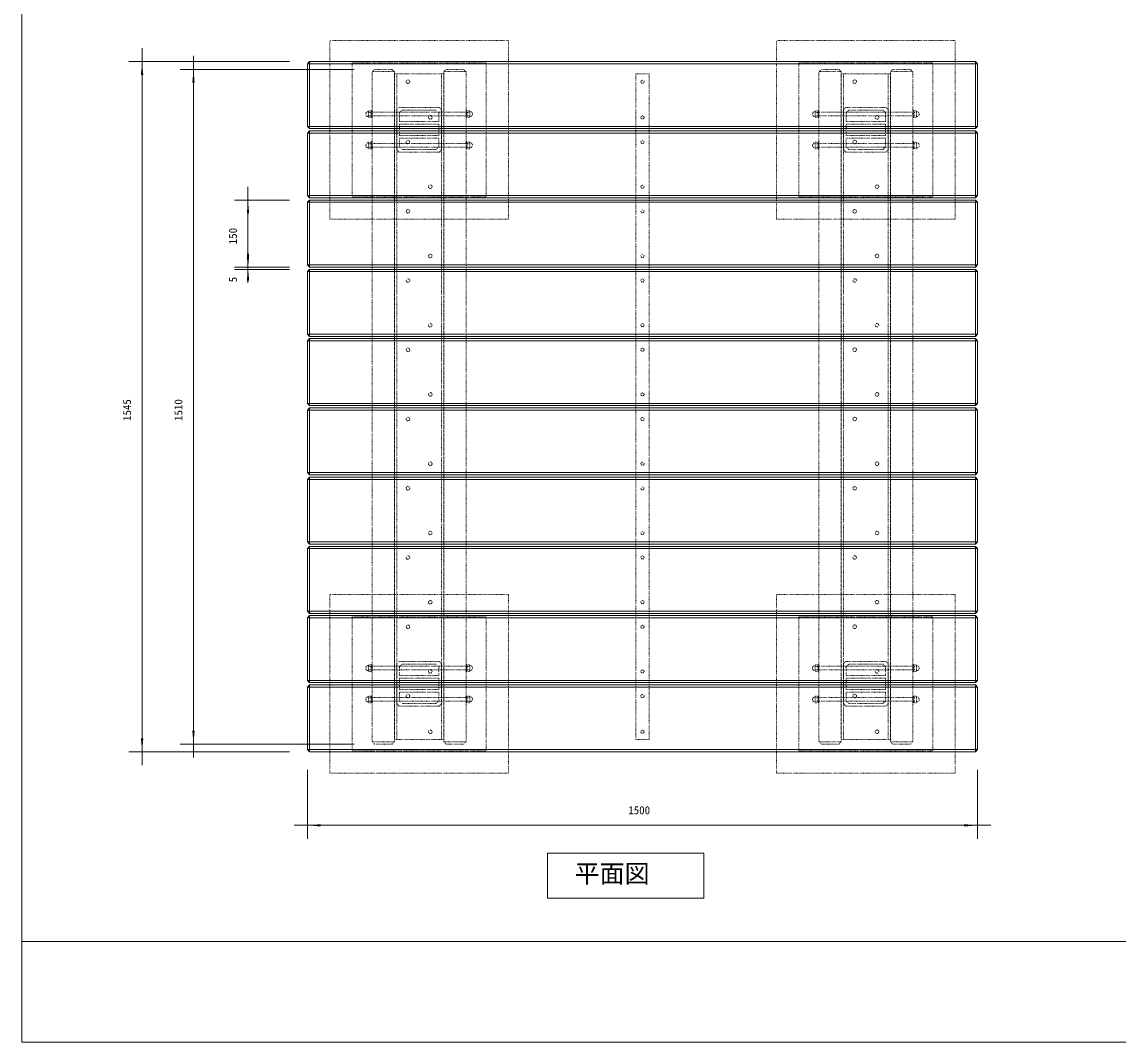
# Model space of a CAD drawing. Units: millimetres, scale not verified. Extents: x -2925 to 2925, y -2062 to 2062.
# Drawn here: x -2925 to -472, y -2062 to 221 of the extents above; entities that cross this region are included whole.
import ezdxf
from ezdxf.enums import TextEntityAlignment as Align

# ---------------------------------------------------------------- set-up
doc = ezdxf.new("R2010")
doc.units = ezdxf.units.MM
doc.header["$LTSCALE"] = 10
doc.linetypes.add('USER5', pattern=[0.208282, 0.069427, -0.138855])
doc.layers.add('0-1_IMPORTED', color=30, linetype='Continuous', lineweight=18)
doc.styles.add('ＭＳ ゴシック', font='')
doc.styles.get('ＭＳ ゴシック').set_extended_font_data('MS Gothic')

msp = doc.modelspace()

# ---------------------------------------------------------------- linework, layer by layer
at = {"layer": '0-1_IMPORTED', "color": 1}
for p, q in [((-2656, 162), (-2656, 132)), ((-2326, 132), (-2686, 132)), ((-2656, 132), (-2656, -1413)), ((-2541, 144.5), (-2541, 114.5)), ((-2181, 114.5), (-2571, 114.5)), ((-2541, 114.5), (-2541, -1395.5)), ((-2419, -148), (-2419, -178)), ((-2326, -178), (-2449, -178)), ((-2419, -178), (-2419, -328)), ((-2419, -298), (-2419, -328)), ((-2326, -328), (-2449, -328)), ((-2326, -328), (-2449, -328)), ((-2326, -333), (-2449, -333)), ((-2419, -328), (-2419, -358)), ((-2419, -328), (-2419, -333)), ((-2419, -333), (-2419, -363)), ((-2419, -333), (-2419, -361.87)), ((-2181, -1395.5), (-2571, -1395.5)), ((-2541, -1395.5), (-2541, -1425.5)), ((-2326, -1413), (-2686, -1413)), ((-2656, -1413), (-2656, -1443)), ((-2286, -1453), (-2286, -1607.38)), ((-786, -1453), (-786, -1607.38)), ((-2316, -1577.38), (-2286, -1577.38)), ((-2286, -1577.38), (-786, -1577.38)), ((-786, -1577.38), (-756, -1577.38))]:
    msp.add_line(p, q, dxfattribs=at)
at = {"layer": '0-1_IMPORTED'}
for p, q in [((-2286, 127), (-2281, 132)), ((-2286, -13), (-2286, 127)), ((-2286, 127), (-786, 127)), ((-2281, 132), (-791, 132)), ((-2281, -18), (-2281, 132)), ((-791, 132), (-786, 127)), ((-791, -18), (-791, 132)), ((-786, 127), (-786, -13)), ((-2281, -18), (-2286, -13)), ((-2286, -13), (-786, -13)), ((-2286, -28), (-2281, -23)), ((-791, -18), (-2281, -18)), ((-2281, -23), (-791, -23)), ((-2281, -173), (-2281, -23)), ((-786, -13), (-791, -18)), ((-791, -23), (-786, -28)), ((-791, -173), (-791, -23)), ((-2286, -168), (-2286, -28)), ((-2286, -28), (-786, -28)), ((-786, -28), (-786, -168)), ((-2281, -173), (-2286, -168)), ((-2286, -168), (-786, -168)), ((-786, -168), (-791, -173)), ((-2286, -183), (-2281, -178)), ((-2286, -323), (-2286, -183)), ((-2286, -183), (-786, -183)), ((-791, -173), (-2281, -173)), ((-2281, -178), (-791, -178)), ((-2281, -328), (-2281, -178)), ((-791, -178), (-786, -183)), ((-791, -328), (-791, -178)), ((-786, -183), (-786, -323)), ((-2281, -328), (-2286, -323)), ((-2286, -323), (-786, -323)), ((-2286, -338), (-2281, -333)), ((-2286, -478), (-2286, -338)), ((-2286, -338), (-786, -338)), ((-791, -328), (-2281, -328)), ((-2281, -333), (-791, -333)), ((-2281, -483), (-2281, -333)), ((-786, -323), (-791, -328)), ((-791, -333), (-786, -338)), ((-791, -483), (-791, -333)), ((-786, -338), (-786, -478)), ((-2281, -483), (-2286, -478)), ((-2286, -478), (-786, -478)), ((-2286, -493), (-2281, -488)), ((-791, -483), (-2281, -483)), ((-2281, -488), (-791, -488)), ((-2281, -638), (-2281, -488)), ((-786, -478), (-791, -483)), ((-791, -488), (-786, -493)), ((-791, -488), (-791, -638)), ((-2286, -633), (-2286, -493)), ((-2286, -493), (-786, -493)), ((-786, -493), (-786, -633)), ((-2281, -638), (-2286, -633)), ((-2286, -633), (-786, -633)), ((-786, -633), (-791, -638)), ((-2286, -648), (-2281, -643)), ((-2286, -788), (-2286, -648)), ((-2286, -648), (-786, -648)), ((-791, -638), (-2281, -638)), ((-2281, -643), (-791, -643)), ((-2281, -793), (-2281, -643)), ((-791, -643), (-786, -648)), ((-791, -793), (-791, -643)), ((-786, -648), (-786, -788)), ((-2281, -793), (-2286, -788)), ((-2286, -788), (-786, -788)), ((-2286, -803), (-2281, -798)), ((-2286, -943), (-2286, -803)), ((-2286, -803), (-786, -803)), ((-791, -793), (-2281, -793)), ((-2281, -798), (-791, -798)), ((-2281, -948), (-2281, -798)), ((-786, -788), (-791, -793)), ((-791, -798), (-786, -803)), ((-791, -948), (-791, -798)), ((-786, -803), (-786, -943)), ((-2281, -948), (-2286, -943)), ((-2286, -943), (-786, -943)), ((-2286, -958), (-2281, -953)), ((-791, -948), (-2281, -948)), ((-2281, -953), (-791, -953)), ((-2281, -1103), (-2281, -953)), ((-786, -943), (-791, -948)), ((-791, -953), (-786, -958)), ((-791, -1103), (-791, -953)), ((-2286, -1098), (-2286, -958)), ((-2286, -958), (-786, -958)), ((-786, -958), (-786, -1098)), ((-2281, -1103), (-2286, -1098)), ((-2286, -1098), (-786, -1098)), ((-791, -1103), (-2281, -1103)), ((-786, -1098), (-791, -1103)), ((-2286, -1113), (-2281, -1108)), ((-2286, -1253), (-2286, -1113)), ((-2286, -1113), (-786, -1113)), ((-2281, -1108), (-791, -1108)), ((-2281, -1258), (-2281, -1108)), ((-791, -1108), (-786, -1113)), ((-791, -1258), (-791, -1108)), ((-786, -1113), (-786, -1253)), ((-2281, -1258), (-2286, -1253)), ((-2286, -1253), (-786, -1253)), ((-2286, -1268), (-2281, -1263)), ((-2286, -1408), (-2286, -1268)), ((-2286, -1268), (-786, -1268)), ((-791, -1258), (-2281, -1258)), ((-2281, -1263), (-791, -1263)), ((-2281, -1413), (-2281, -1263)), ((-786, -1253), (-791, -1258)), ((-791, -1263), (-786, -1268)), ((-791, -1413), (-791, -1263)), ((-786, -1268), (-786, -1408)), ((-2281, -1413), (-2286, -1408)), ((-2286, -1408), (-786, -1408)), ((-791, -1413), (-2281, -1413)), ((-786, -1408), (-791, -1413)), ((-2925, -1837.5), (2925, -1837.5))]:
    msp.add_line(p, q, dxfattribs=at)
at = {"layer": '0-1_IMPORTED', "linetype": 'USER5'}
for p, q in [((-2091, 109.5), (-2141, 109.5)), ((-2086, 104.5), (-2086, -1385.5)), ((-1986, 104.5), (-1986, -1385.5)), ((-1931, 109.5), (-1981, 109.5)), ((-1091, 109.5), (-1141, 109.5)), ((-1086, 104.5), (-1086, -1385.5)), ((-986, 104.5), (-986, -1385.5)), ((-931, 109.5), (-981, 109.5)), ((-2149.75, 20.25), (-2149.5, 20.25)), ((-2149.75, 8.75), (-2149.5, 8.75)), ((-2149.5, 20.25), (-2148.49, 22)), ((-2149.5, 20.25), (-2149.5, 8.75)), ((-2149.5, 18.24), (-2143, 18.24)), ((-2149.5, 10.76), (-2143, 10.76)), ((-2149.5, 8.75), (-2148.49, 7)), ((-2148.49, 22), (-2144.01, 22)), ((-2148.49, 7), (-2144.01, 7)), ((-2143, 20.25), (-2144.01, 22)), ((-2143, 8.75), (-2144.01, 7)), ((-2143, 20.25), (-2143, 8.75)), ((-1929, 20.25), (-1927.99, 22)), ((-1929, 20.25), (-1929, 8.75)), ((-1922.5, 18.24), (-1929, 18.24)), ((-1922.5, 10.76), (-1929, 10.76)), ((-1929, 8.75), (-1927.99, 7)), ((-1923.51, 22), (-1927.99, 22)), ((-1923.51, 7), (-1927.99, 7)), ((-1922.5, 20.25), (-1923.51, 22)), ((-1922.5, 8.75), (-1923.51, 7)), ((-1922.25, 20.25), (-1922.5, 20.25)), ((-1922.5, 20.25), (-1922.5, 8.75)), ((-1922.25, 8.75), (-1922.5, 8.75)), ((-1149.75, 20.25), (-1149.5, 20.25)), ((-1149.75, 8.75), (-1149.5, 8.75)), ((-1149.5, 20.25), (-1148.49, 22)), ((-1149.5, 20.25), (-1149.5, 8.75)), ((-1149.5, 18.24), (-1143, 18.24)), ((-1149.5, 10.76), (-1143, 10.76)), ((-1149.5, 8.75), (-1148.49, 7)), ((-1148.49, 22), (-1144.01, 22)), ((-1148.49, 7), (-1144.01, 7)), ((-1143, 20.25), (-1144.01, 22)), ((-1143, 8.75), (-1144.01, 7)), ((-1143, 20.25), (-1143, 8.75)), ((-929, 20.25), (-927.99, 22)), ((-929, 20.25), (-929, 8.75)), ((-922.5, 18.24), (-929, 18.24)), ((-922.5, 10.76), (-929, 10.76)), ((-929, 8.75), (-927.99, 7)), ((-923.51, 22), (-927.99, 22)), ((-923.51, 7), (-927.99, 7)), ((-922.5, 20.25), (-923.51, 22)), ((-922.5, 8.75), (-923.51, 7)), ((-922.25, 20.25), (-922.5, 20.25)), ((-922.5, 20.25), (-922.5, 8.75)), ((-922.25, 8.75), (-922.5, 8.75)), ((-2149.5, -49.75), (-2148.49, -48)), ((-2148.49, -48), (-2144.01, -48)), ((-2143, -49.75), (-2144.01, -48)), ((-1929, -49.75), (-1927.99, -48)), ((-1923.51, -48), (-1927.99, -48)), ((-1922.5, -49.75), (-1923.51, -48)), ((-1149.5, -49.75), (-1148.49, -48)), ((-1148.49, -48), (-1144.01, -48)), ((-1143, -49.75), (-1144.01, -48)), ((-929, -49.75), (-927.99, -48)), ((-923.51, -48), (-927.99, -48)), ((-922.5, -49.75), (-923.51, -48)), ((-2149.75, -49.75), (-2149.5, -49.75)), ((-2149.75, -61.25), (-2149.5, -61.25)), ((-2149.5, -61.25), (-2149.5, -49.75)), ((-2149.5, -51.76), (-2143, -51.76)), ((-2149.5, -59.24), (-2143, -59.24)), ((-2149.5, -61.25), (-2148.49, -63)), ((-2148.49, -63), (-2144.01, -63)), ((-2143, -61.25), (-2144.01, -63)), ((-2143, -61.25), (-2143, -49.75)), ((-1929, -61.25), (-1929, -49.75)), ((-1922.5, -51.76), (-1929, -51.76)), ((-1922.5, -59.24), (-1929, -59.24)), ((-1929, -61.25), (-1927.99, -63)), ((-1923.51, -63), (-1927.99, -63)), ((-1922.5, -61.25), (-1923.51, -63)), ((-1922.25, -49.75), (-1922.5, -49.75)), ((-1922.5, -61.25), (-1922.5, -49.75)), ((-1922.25, -61.25), (-1922.5, -61.25)), ((-1149.75, -49.75), (-1149.5, -49.75)), ((-1149.75, -61.25), (-1149.5, -61.25)), ((-1149.5, -61.25), (-1149.5, -49.75)), ((-1149.5, -51.76), (-1143, -51.76)), ((-1149.5, -59.24), (-1143, -59.24)), ((-1149.5, -61.25), (-1148.49, -63)), ((-1148.49, -63), (-1144.01, -63)), ((-1143, -61.25), (-1144.01, -63)), ((-1143, -61.25), (-1143, -49.75)), ((-929, -61.25), (-929, -49.75)), ((-922.5, -51.76), (-929, -51.76)), ((-922.5, -59.24), (-929, -59.24)), ((-929, -61.25), (-927.99, -63)), ((-923.51, -63), (-927.99, -63)), ((-922.5, -61.25), (-923.51, -63)), ((-922.25, -49.75), (-922.5, -49.75)), ((-922.5, -61.25), (-922.5, -49.75)), ((-922.25, -61.25), (-922.5, -61.25)), ((-2149.75, -1219.75), (-2149.5, -1219.75)), ((-2149.5, -1219.75), (-2148.49, -1218)), ((-2149.5, -1219.75), (-2149.5, -1231.25)), ((-2149.5, -1221.76), (-2143, -1221.76)), ((-2148.49, -1218), (-2144.01, -1218)), ((-2143, -1219.75), (-2144.01, -1218)), ((-2143, -1219.75), (-2143, -1231.25)), ((-1929, -1219.75), (-1927.99, -1218)), ((-1929, -1219.75), (-1929, -1231.25)), ((-1922.5, -1221.76), (-1929, -1221.76)), ((-1923.51, -1218), (-1927.99, -1218)), ((-1922.5, -1219.75), (-1923.51, -1218)), ((-1922.25, -1219.75), (-1922.5, -1219.75)), ((-1922.5, -1219.75), (-1922.5, -1231.25)), ((-1149.75, -1219.75), (-1149.5, -1219.75)), ((-1149.5, -1219.75), (-1148.49, -1218)), ((-1149.5, -1219.75), (-1149.5, -1231.25)), ((-1149.5, -1221.76), (-1143, -1221.76)), ((-1148.49, -1218), (-1144.01, -1218)), ((-1143, -1219.75), (-1144.01, -1218)), ((-1143, -1219.75), (-1143, -1231.25)), ((-929, -1219.75), (-927.99, -1218)), ((-929, -1219.75), (-929, -1231.25)), ((-922.5, -1221.76), (-929, -1221.76)), ((-923.51, -1218), (-927.99, -1218)), ((-922.5, -1219.75), (-923.51, -1218)), ((-922.25, -1219.75), (-922.5, -1219.75)), ((-922.5, -1219.75), (-922.5, -1231.25)), ((-2149.75, -1231.25), (-2149.5, -1231.25)), ((-2149.5, -1229.24), (-2143, -1229.24)), ((-2149.5, -1231.25), (-2148.49, -1233)), ((-2148.49, -1233), (-2144.01, -1233)), ((-2143, -1231.25), (-2144.01, -1233)), ((-1922.5, -1229.24), (-1929, -1229.24)), ((-1929, -1231.25), (-1927.99, -1233)), ((-1923.51, -1233), (-1927.99, -1233)), ((-1922.5, -1231.25), (-1923.51, -1233)), ((-1922.25, -1231.25), (-1922.5, -1231.25)), ((-1149.75, -1231.25), (-1149.5, -1231.25)), ((-1149.5, -1229.24), (-1143, -1229.24)), ((-1149.5, -1231.25), (-1148.49, -1233)), ((-1148.49, -1233), (-1144.01, -1233)), ((-1143, -1231.25), (-1144.01, -1233)), ((-922.5, -1229.24), (-929, -1229.24)), ((-929, -1231.25), (-927.99, -1233)), ((-923.51, -1233), (-927.99, -1233)), ((-922.5, -1231.25), (-923.51, -1233)), ((-922.25, -1231.25), (-922.5, -1231.25)), ((-2149.75, -1289.75), (-2149.5, -1289.75)), ((-2149.5, -1289.75), (-2148.49, -1288)), ((-2149.5, -1301.25), (-2149.5, -1289.75)), ((-2149.5, -1291.76), (-2143, -1291.76)), ((-2149.5, -1299.24), (-2143, -1299.24)), ((-2148.49, -1288), (-2144.01, -1288)), ((-2143, -1289.75), (-2144.01, -1288)), ((-2143, -1301.25), (-2143, -1289.75)), ((-1929, -1289.75), (-1927.99, -1288)), ((-1929, -1301.25), (-1929, -1289.75)), ((-1922.5, -1291.76), (-1929, -1291.76)), ((-1922.5, -1299.24), (-1929, -1299.24)), ((-1923.51, -1288), (-1927.99, -1288)), ((-1922.5, -1289.75), (-1923.51, -1288)), ((-1922.25, -1289.75), (-1922.5, -1289.75)), ((-1922.5, -1301.25), (-1922.5, -1289.75)), ((-1149.75, -1289.75), (-1149.5, -1289.75)), ((-1149.5, -1289.75), (-1148.49, -1288)), ((-1149.5, -1301.25), (-1149.5, -1289.75)), ((-1149.5, -1291.76), (-1143, -1291.76)), ((-1149.5, -1299.24), (-1143, -1299.24)), ((-1148.49, -1288), (-1144.01, -1288)), ((-1143, -1289.75), (-1144.01, -1288)), ((-1143, -1301.25), (-1143, -1289.75)), ((-929, -1289.75), (-927.99, -1288)), ((-929, -1301.25), (-929, -1289.75)), ((-922.5, -1291.76), (-929, -1291.76)), ((-922.5, -1299.24), (-929, -1299.24)), ((-923.51, -1288), (-927.99, -1288)), ((-922.5, -1289.75), (-923.51, -1288)), ((-922.25, -1289.75), (-922.5, -1289.75)), ((-922.5, -1301.25), (-922.5, -1289.75)), ((-2149.75, -1301.25), (-2149.5, -1301.25)), ((-2149.5, -1301.25), (-2148.49, -1303)), ((-2148.49, -1303), (-2144.01, -1303)), ((-2143, -1301.25), (-2144.01, -1303)), ((-1929, -1301.25), (-1927.99, -1303)), ((-1923.51, -1303), (-1927.99, -1303)), ((-1922.5, -1301.25), (-1923.51, -1303)), ((-1922.25, -1301.25), (-1922.5, -1301.25)), ((-1149.75, -1301.25), (-1149.5, -1301.25)), ((-1149.5, -1301.25), (-1148.49, -1303)), ((-1148.49, -1303), (-1144.01, -1303)), ((-1143, -1301.25), (-1144.01, -1303)), ((-929, -1301.25), (-927.99, -1303)), ((-923.51, -1303), (-927.99, -1303)), ((-922.5, -1301.25), (-923.51, -1303)), ((-922.25, -1301.25), (-922.5, -1301.25)), ((-2091, -1390.5), (-2141, -1390.5)), ((-1931, -1390.5), (-1981, -1390.5)), ((-1091, -1390.5), (-1141, -1390.5)), ((-931, -1390.5), (-981, -1390.5))]:
    msp.add_line(p, q, dxfattribs=at)
at = {"layer": '0-1_IMPORTED'}
for points in [[(-2925, 2062.5), (2925, 2062.5), (2925, -2062.5), (-2925, -2062.5)], [(-1748.7, -1640.05), (-1398.7, -1640.05), (-1398.7, -1740.05), (-1748.7, -1740.05)]]:
    msp.add_lwpolyline(points, close=True, dxfattribs=at)
at = {"layer": '0-1_IMPORTED', "linetype": 'USER5'}
for points in [[(-1836, 179.5), (-2236, 179.5), (-2236, -220.5), (-1836, -220.5)], [(-836, 179.5), (-1236, 179.5), (-1236, -220.5), (-836, -220.5)], [(-1886, 129.5), (-2186, 129.5), (-2186, -170.5), (-1886, -170.5)], [(-886, 129.5), (-1186, 129.5), (-1186, -170.5), (-886, -170.5)], [(-2096, 114.5), (-2136, 114.5), (-2141, 108.21), (-2141, -1389.21), (-2136, -1395.5), (-2096, -1395.5), (-2091, -1389.21), (-2091, 108.21)], [(-2091, 104.5), (-1981, 104.5), (-1981, -1385.5), (-2091, -1385.5)], [(-1936, 114.5), (-1976, 114.5), (-1981, 108.21), (-1981, -1389.21), (-1976, -1395.5), (-1936, -1395.5), (-1931, -1389.21), (-1931, 108.21)], [(-1551, 104.5), (-1521, 104.5), (-1521, -1385.5), (-1551, -1385.5)], [(-1096, 114.5), (-1136, 114.5), (-1141, 108.21), (-1141, -1389.21), (-1136, -1395.5), (-1096, -1395.5), (-1091, -1389.21), (-1091, 108.21)], [(-1091, 104.5), (-981, 104.5), (-981, -1385.5), (-1091, -1385.5)], [(-936, 114.5), (-976, 114.5), (-981, 108.21), (-981, -1389.21), (-976, -1395.5), (-936, -1395.5), (-931, -1389.21), (-931, 108.21)], [(-2081, 29.5), (-1991, 29.5), (-1986, 24.5), (-1986, -65.5), (-1991, -70.5), (-2081, -70.5), (-2086, -65.5), (-2086, 24.5)], [(-1081, 29.5), (-991, 29.5), (-986, 24.5), (-986, -65.5), (-991, -70.5), (-1081, -70.5), (-1086, -65.5), (-1086, 24.5)], [(-2141, 22.5), (-2143, 22.5), (-2143, 6.5), (-2141, 6.5)], [(-1931, 18.5), (-2141, 18.5), (-2141, 10.5), (-1931, 10.5)], [(-1992, 17.5), (-1992, -1.8), (-2080, -1.8), (-2080, 17.5), (-2074, 23.5), (-1998, 23.5)], [(-1931, 22.5), (-1929, 22.5), (-1929, 6.5), (-1931, 6.5)], [(-1141, 22.5), (-1143, 22.5), (-1143, 6.5), (-1141, 6.5)], [(-931, 18.5), (-1141, 18.5), (-1141, 10.5), (-931, 10.5)], [(-992, 17.5), (-992, -1.8), (-1080, -1.8), (-1080, 17.5), (-1074, 23.5), (-998, 23.5)], [(-931, 22.5), (-929, 22.5), (-929, 6.5), (-931, 6.5)], [(-1992, -7.8), (-1992, -33.2), (-2080, -33.2), (-2080, -7.8)], [(-992, -7.8), (-992, -33.2), (-1080, -33.2), (-1080, -7.8)], [(-2141, -63.5), (-2143, -63.5), (-2143, -47.5), (-2141, -47.5)], [(-1992, -58.5), (-1992, -39.2), (-2080, -39.2), (-2080, -58.5), (-2074, -64.5), (-1998, -64.5)], [(-1931, -63.5), (-1929, -63.5), (-1929, -47.5), (-1931, -47.5)], [(-1141, -63.5), (-1143, -63.5), (-1143, -47.5), (-1141, -47.5)], [(-992, -58.5), (-992, -39.2), (-1080, -39.2), (-1080, -58.5), (-1074, -64.5), (-998, -64.5)], [(-931, -63.5), (-929, -63.5), (-929, -47.5), (-931, -47.5)], [(-1931, -59.5), (-2141, -59.5), (-2141, -51.5), (-1931, -51.5)], [(-931, -59.5), (-1141, -59.5), (-1141, -51.5), (-931, -51.5)], [(-1836, -1060.5), (-2236, -1060.5), (-2236, -1460.5), (-1836, -1460.5)], [(-836, -1060.5), (-1236, -1060.5), (-1236, -1460.5), (-836, -1460.5)], [(-1886, -1110.5), (-2186, -1110.5), (-2186, -1410.5), (-1886, -1410.5)], [(-886, -1110.5), (-1186, -1110.5), (-1186, -1410.5), (-886, -1410.5)], [(-2141, -1217.5), (-2143, -1217.5), (-2143, -1233.5), (-2141, -1233.5)], [(-1931, -1221.5), (-2141, -1221.5), (-2141, -1229.5), (-1931, -1229.5)], [(-2081, -1210.5), (-1991, -1210.5), (-1986, -1215.5), (-1986, -1305.5), (-1991, -1310.5), (-2081, -1310.5), (-2086, -1305.5), (-2086, -1215.5)], [(-1992, -1222.5), (-1992, -1241.8), (-2080, -1241.8), (-2080, -1222.5), (-2074, -1216.5), (-1998, -1216.5)], [(-1931, -1217.5), (-1929, -1217.5), (-1929, -1233.5), (-1931, -1233.5)], [(-1141, -1217.5), (-1143, -1217.5), (-1143, -1233.5), (-1141, -1233.5)], [(-931, -1221.5), (-1141, -1221.5), (-1141, -1229.5), (-931, -1229.5)], [(-1081, -1210.5), (-991, -1210.5), (-986, -1215.5), (-986, -1305.5), (-991, -1310.5), (-1081, -1310.5), (-1086, -1305.5), (-1086, -1215.5)], [(-992, -1222.5), (-992, -1241.8), (-1080, -1241.8), (-1080, -1222.5), (-1074, -1216.5), (-998, -1216.5)], [(-931, -1217.5), (-929, -1217.5), (-929, -1233.5), (-931, -1233.5)], [(-1992, -1247.8), (-1992, -1273.2), (-2080, -1273.2), (-2080, -1247.8)], [(-992, -1247.8), (-992, -1273.2), (-1080, -1273.2), (-1080, -1247.8)], [(-2141, -1303.5), (-2143, -1303.5), (-2143, -1287.5), (-2141, -1287.5)], [(-1931, -1299.5), (-2141, -1299.5), (-2141, -1291.5), (-1931, -1291.5)], [(-1992, -1298.5), (-1992, -1279.2), (-2080, -1279.2), (-2080, -1298.5), (-2074, -1304.5), (-1998, -1304.5)], [(-1931, -1303.5), (-1929, -1303.5), (-1929, -1287.5), (-1931, -1287.5)], [(-1141, -1303.5), (-1143, -1303.5), (-1143, -1287.5), (-1141, -1287.5)], [(-931, -1299.5), (-1141, -1299.5), (-1141, -1291.5), (-931, -1291.5)], [(-992, -1298.5), (-992, -1279.2), (-1080, -1279.2), (-1080, -1298.5), (-1074, -1304.5), (-998, -1304.5)], [(-931, -1303.5), (-929, -1303.5), (-929, -1287.5), (-931, -1287.5)]]:
    msp.add_lwpolyline(points, close=True, dxfattribs=at)
for centre, radius in [((-2061, 87), 4), ((-1536, 87), 3.5), ((-1061, 87), 4), ((-2011, 7), 4), ((-1536, 7), 3.5), ((-1011, 7), 4), ((-2061, -48), 4), ((-1536, -48), 3.5), ((-1061, -48), 4), ((-2011, -148), 4), ((-1536, -148), 3.5), ((-1011, -148), 4), ((-2061, -203), 4), ((-1536, -203), 3.5), ((-1061, -203), 4), ((-2011, -303), 4), ((-1536, -303), 3.5), ((-1011, -303), 4), ((-2061, -358), 4), ((-1536, -358), 3.5), ((-1061, -358), 4), ((-2011, -458), 4), ((-1536, -458), 3.5), ((-1011, -458), 4), ((-2061, -513), 4), ((-1536, -513), 3.5), ((-1061, -513), 4), ((-2011, -613), 4), ((-1536, -613), 3.5), ((-1011, -613), 4), ((-2061, -668), 4), ((-1536, -668), 3.5), ((-1061, -668), 4), ((-2011, -768), 4), ((-1536, -768), 3.5), ((-1011, -768), 4), ((-2061, -823), 4), ((-1536, -823), 3.5), ((-1061, -823), 4), ((-2011, -923), 4), ((-1536, -923), 3.5), ((-1011, -923), 4), ((-2061, -978), 4), ((-1536, -978), 3.5), ((-1061, -978), 4), ((-2011, -1078), 4), ((-1536, -1078), 3.5), ((-1011, -1078), 4), ((-2061, -1133), 4), ((-1536, -1133), 3.5), ((-1061, -1133), 4), ((-2011, -1233), 4), ((-1536, -1233), 3.5), ((-1011, -1233), 4), ((-2061, -1288), 4), ((-1536, -1288), 3.5), ((-1061, -1288), 4), ((-2011, -1368), 4), ((-1536, -1368), 3.5), ((-1011, -1368), 4)]:
    msp.add_circle(centre, radius, dxfattribs=at)
for centre, start, end in [((-2149.75, 14.5), 90, 270), ((-1922.25, 14.5), 270, 90), ((-1149.75, 14.5), 90, 270), ((-922.25, 14.5), 270, 90), ((-2149.75, -55.5), 90, 270), ((-1922.25, -55.5), 270, 90), ((-1149.75, -55.5), 90, 270), ((-922.25, -55.5), 270, 90), ((-2149.75, -1225.5), 90, 270), ((-1922.25, -1225.5), 270, 90), ((-1149.75, -1225.5), 90, 270), ((-922.25, -1225.5), 270, 90), ((-2149.75, -1295.5), 90, 270), ((-1922.25, -1295.5), 270, 90), ((-1149.75, -1295.5), 90, 270), ((-922.25, -1295.5), 270, 90)]:
    msp.add_arc(centre, 5.75, start, end, dxfattribs=at)
at = {"layer": '0-1_IMPORTED', "color": 1}
for points in [[(-2656, 132), (-2653.38, 102), (-2658.62, 102)], [(-2541, 114.5), (-2538.38, 84.5), (-2543.62, 84.5)], [(-2419, -178), (-2416.38, -208), (-2421.62, -208)], [(-2419, -328), (-2421.62, -298), (-2416.38, -298)], [(-2419, -333), (-2421.62, -303), (-2416.38, -303)], [(-2419, -328), (-2416.38, -358), (-2421.62, -358)], [(-2541, -1395.5), (-2543.62, -1365.5), (-2538.38, -1365.5)], [(-2656, -1413), (-2658.62, -1383), (-2653.38, -1383)], [(-2286, -1577.38), (-2256, -1574.76), (-2256, -1580)], [(-786, -1577.38), (-816, -1580), (-816, -1574.76)]]:
    msp.add_solid(points, dxfattribs=at)

# ---------------------------------------------------------------- texts
at = {"layer": '0-1_IMPORTED', "color": 7, "style": 'ＭＳ ゴシック'}
for s, p in [('150', (-2438.45, -276.81)), ('5', (-2438.45, -361.87)), ('1545', (-2675.45, -672.25)), ('1510', (-2560.45, -672.25))]:
    msp.add_text(s, height=17.91, rotation=90, dxfattribs=at).set_placement(p, align=Align.BOTTOM_LEFT)
for s, height, p in [('1500', 17.91, (-1567.75, -1557.93)), ('平面図', 41, (-1687.95, -1718.21))]:
    msp.add_text(s, height=height, dxfattribs=at).set_placement(p, align=Align.BOTTOM_LEFT)

doc.saveas('drawing.dxf')
